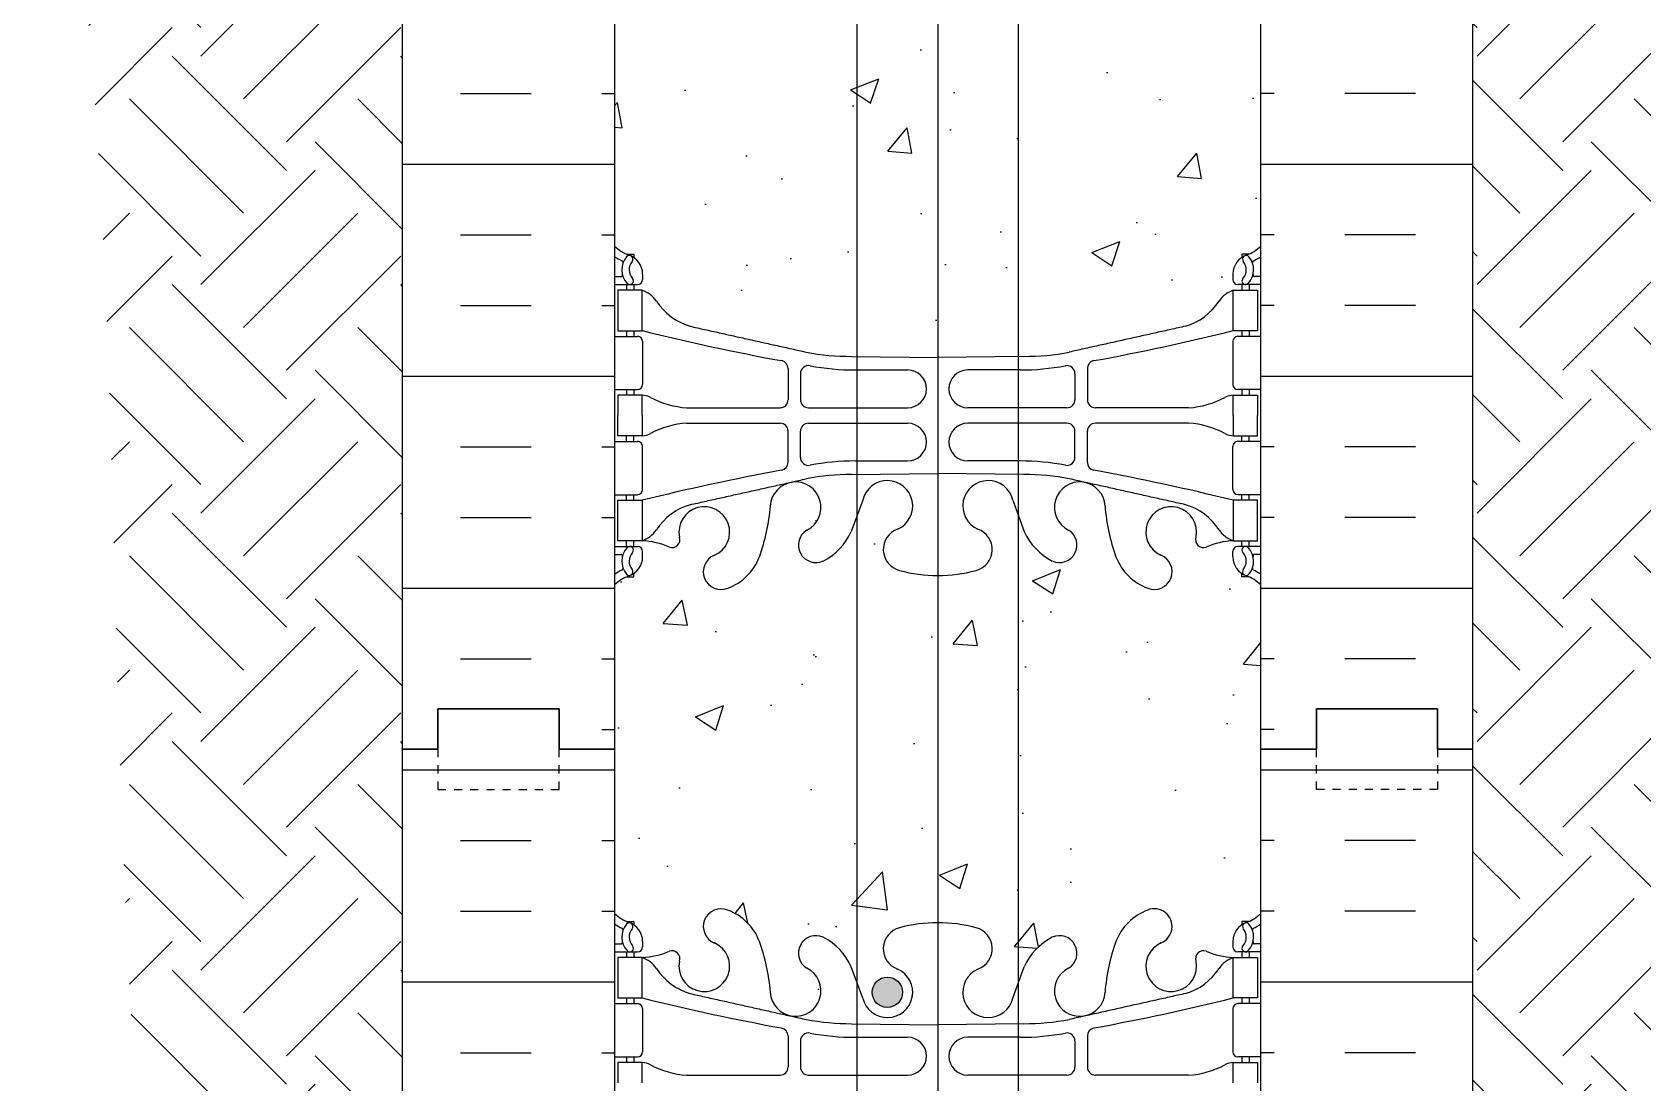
# Model space of a CAD drawing. Header units: inches. Extents: x 269.3 to 322.7, y 44.6 to 95.9.
# Drawn here: x 284.89 to 304.82, y 69.93 to 82.93 of the extents above; entities that cross this region are included whole.
import ezdxf

# ---------------------------------------------------------------- set-up
doc = ezdxf.new("R2010")
doc.units = ezdxf.units.IN
doc.header["$LTSCALE"] = 0.5
doc.header["$MEASUREMENT"] = 0
doc.linetypes.add('DASHED2', pattern=[0.375, 0.25, -0.125])
for name, color, linetype in [('HATCH', 12, 'Continuous'), ('line25', 2, 'Continuous'), ('LINE3', 3, 'Continuous'), ('LINE50', 5, 'Continuous'), ('LINE9', 9, 'Continuous'), ('TEXT', 4, 'Continuous'), ('Web_Edge', 9, 'Continuous')]:
    doc.layers.add(name, color=color, linetype=linetype)
pattern_1 = [(51, (0, 0), (3.59123, -0.251123), [0.375, -4.125]), (356, (0, 0), (-0.75929, 3.74828), [0.3, -3.3]), (101.4514, (0.2993, -0.021), (2.831944, 3.497155), [0.3187, -3.50571]), (47.1842, (-0.0175, 1), (5.349836, -0.73434), [0.5625, -6.1875]), (97.6356, (0.4284, 0.9387), (4.5876, 4.95141), [0.47805, -5.258565]), (352.1842, (-0.0175, 1), (4.58759, 4.95141), [0.45, -4.95]), (22, (0.4868, 0.7586), (3.019214, -1.9607), [0.375, -4.125]), (327, (0.487, 0.7586), (1.153113, 3.64643), [0.3, -3.3]), (72.4514, (0.7384, 0.5952), (4.17233, 1.685726), [0.3187, -3.50571]), (38.5, (0, 0), (0.031741, 1.665277), [0, -3.26, 0, -3.35, 0, -3.3125]), (8.5, (0, 0), (1.28073, 1.994714), [0, -1.91, 0, -3.185, 0, -1.2625]), (328.5, (-1.1148, -0.0195), (2.670674, -0.066175), [0, -1.25, 0, -3.9, 0, -5.175]), (318.5, (-1.6148, -0.0282), (2.906751, 0.551339), [0, -1.625, 0, -2.59, 0, -3.675])]

msp = doc.modelspace()

# ---------------------------------------------------------------- hatches: boundary and pattern name
at = {"layer": 'HATCH'}
h = msp.add_hatch(dxfattribs=at)
h.set_pattern_fill('INSUL', color=256, scale=7, style=0)
h.set_pattern_definition([(0, (-2634.0648, -322.9536), (0, 2.625), []), (0, (-2634.0648, -322.0786), (0, 2.625), [0.875, -0.875]), (0, (-2634.0648, -321.2036), (0, 2.625), [0.875, -0.875])])
h.paths.add_polyline_path([(289.472, 74.056), (289.909, 74.056), (289.909, 74.556), (291.409, 74.556), (291.409, 74.056), (292.097, 74.056), (292.097, 92.056), (291.409, 92.056), (291.409, 92.556), (289.909, 92.556), (289.909, 92.056), (289.472, 92.056)])
h = msp.add_hatch(dxfattribs=at)
h.set_pattern_fill('INSUL', color=256, scale=7, style=0)
h.set_pattern_definition([(180, (3226.2584, -322.9536), (0, 2.625), []), (180, (3226.2584, -322.0786), (0, 2.625), [0.875, -0.875]), (180, (3226.2584, -321.2036), (0, 2.625), [0.875, -0.875])])
h.paths.add_polyline_path([(302.722, 74.056), (302.284, 74.056), (302.284, 74.556), (300.784, 74.556), (300.784, 74.056), (300.097, 74.056), (300.097, 92.056), (300.784, 92.056), (300.784, 92.556), (302.284, 92.556), (302.284, 92.056), (302.722, 92.056)])
h = msp.add_hatch(dxfattribs=at)
h.set_pattern_fill('EARTH', color=256, scale=8, angle=45, style=0)
h.set_pattern_definition([(45, (-158.8588, -23.0793), (2e-16, 2.828427), [2, -2]), (45, (-159.3891, -22.549), (2e-16, 2.828427), [2, -2]), (45, (-159.9194, -22.0186), (2e-16, 2.828427), [2, -2]), (135, (-159.9194, -21.665), (-2.828427, 4e-16), [2, -2]), (135, (-159.3891, -21.1347), (-2.828427, 4e-16), [2, -2]), (135, (-158.8588, -20.6044), (-2.828427, 4e-16), [2, -2])])
edge = h.paths.add_edge_path()
edge.add_line((284.887, 87.951), (289.472, 87.951))
edge.add_line((289.472, 87.951), (289.472, 74.056))
edge.add_line((289.472, 74.056), (289.472, 56.056))
edge.add_line((289.472, 56.056), (289.909, 56.056))
edge.add_line((289.909, 56.056), (289.909, 55.556))
edge.add_line((289.909, 55.556), (287.472, 55.556))
edge.add_line((287.472, 55.556), (287.472, 45.556))
edge.add_line((287.472, 45.556), (285.972, 45.556))
edge.add_spline(control_points=[(285.972, 45.556), (287.839, 54.602), (285.566, 68.867), (285.943, 82.846), (284.887, 87.951)], knot_values=[5.103042, 5.103042, 5.103042, 5.103042, 32.127747, 47.716315, 47.716315, 47.716315, 47.716315], degree=3, periodic=0)
h = msp.add_hatch(dxfattribs=at)
h.set_pattern_fill('EARTH', color=256, scale=8, angle=45, style=0)
h.set_pattern_definition([(45, (-162.8588, -23.0793), (2e-16, 2.828427), [2, -2]), (45, (-163.3891, -22.549), (2e-16, 2.828427), [2, -2]), (45, (-163.9194, -22.0186), (2e-16, 2.828427), [2, -2]), (135, (-163.9194, -21.665), (-2.828427, 4e-16), [2, -2]), (135, (-163.3891, -21.1347), (-2.828427, 4e-16), [2, -2]), (135, (-162.8588, -20.6044), (-2.828427, 4e-16), [2, -2])])
edge = h.paths.add_edge_path()
edge.add_line((307.307, 87.951), (302.722, 87.951))
edge.add_line((302.722, 87.951), (302.722, 74.056))
edge.add_line((302.722, 74.056), (302.722, 56.056))
edge.add_line((302.722, 56.056), (302.284, 56.056))
edge.add_line((302.284, 56.056), (302.284, 55.556))
edge.add_line((302.284, 55.556), (304.722, 55.556))
edge.add_line((304.722, 55.556), (304.722, 45.556))
edge.add_line((304.722, 45.556), (306.222, 45.556))
edge.add_spline(control_points=[(306.222, 45.556), (304.355, 54.602), (306.978, 68.867), (306.251, 82.846), (307.307, 87.951)], knot_values=[5.103042, 5.103042, 5.103042, 5.103042, 32.127747, 47.716315, 47.716315, 47.716315, 47.716315], degree=3, periodic=0)
h = msp.add_hatch(dxfattribs=at)
h.set_pattern_fill('AR-CONC', color=256, scale=0.5)
h.set_pattern_definition([(50, (0, 0), (3.5863, -0.31376), [0.375, -4.125]), (355, (0, 0), (-0.693757, 3.76096), [0.3, -3.3]), (100.4514, (0.299, -0.026), (2.892544, 3.4472), [0.3187, -3.50571]), (46.1842, (0, 1), (5.336207, -0.827596), [0.5625, -6.1875]), (96.6356, (0.4447, 0.931), (4.67331, 4.87059), [0.47805, -5.25857]), (351.1842, (0, 1), (4.67331, 4.87059), [0.45, -4.95]), (21, (0.5, 0.75), (2.984535, -2.013094), [0.375, -4.125]), (326, (0.5, 0.75), (1.216577, 3.62575), [0.3, -3.3]), (71.4514, (0.7487, 0.5822), (4.20111, 1.612656), [0.3187, -3.50571]), (37.5, (0, 0), (0.0607993, 1.6644693), [0, -3.26, 0, -3.35, 0, -3.3125]), (7.5, (0, 0), (1.315348, 1.972059), [0, -1.91, 0, -3.185, 0, -1.2625]), (327.5, (-1.115, 0), (2.669112, -0.1127744), [0, -1.25, 0, -3.9, 0, -5.175]), (317.5, (-1.615, 0), (2.91593, 0.500525), [0, -1.625, 0, -2.59, 0, -3.675])])
edge = h.paths.add_edge_path()
edge.add_line((295.098, 69.194), (295.03, 69.193))
edge.add_arc((295.025, 66.21), 2.984, 89.9005, 100.7454)
edge.add_spline(control_points=[(294.469, 69.141), (293.031, 68.821)], knot_values=[0, 0, 1, 1], degree=1, periodic=0)
edge.add_arc((293.239, 68.107), 0.743, 106.1893, 145.772)
edge.add_arc((292.315, 68.718), 0.364, 289.6613, 327.9576, ccw=False)
edge.add_line((292.438, 68.375), (292.333, 68.375))
edge.add_line((292.333, 68.375), (292.333, 68.305))
edge.add_line((292.333, 68.305), (292.38, 68.305))
edge.add_arc((292.38, 68.243), 0.0625, 0, 90, ccw=False)
edge.add_line((292.443, 68.243), (292.443, 68.175))
edge.add_arc((292.193, 68.175), 0.25, 304.0558, 360, ccw=False)
edge.add_line((292.333, 67.968), (292.333, 67.926))
edge.add_line((292.333, 67.926), (292.243, 67.926))
edge.add_arc((292.443, 67.468), 0.5, 113.5782, 133.7891)
edge.add_line((292.097, 67.829), (292.097, 62.283))
edge.add_arc((292.443, 62.644), 0.5, 226.2109, 246.4218)
edge.add_line((292.243, 62.185), (292.333, 62.185))
edge.add_line((292.333, 62.185), (292.333, 62.144))
edge.add_arc((292.193, 61.936), 0.25, 0, 55.9442, ccw=False)
edge.add_line((292.443, 61.936), (292.443, 61.869))
edge.add_arc((292.38, 61.869), 0.0625, -90, 0, ccw=False)
edge.add_line((292.38, 61.806), (292.333, 61.806))
edge.add_line((292.333, 61.806), (292.333, 61.736))
edge.add_line((292.333, 61.736), (292.438, 61.736))
edge.add_arc((292.315, 61.394), 0.364, 32.0424, 70.3387, ccw=False)
edge.add_arc((293.239, 62.005), 0.743, 214.228, 253.8107)
edge.add_spline(control_points=[(293.031, 61.291), (294.469, 60.971)], knot_values=[0, 0, 1, 1], degree=1, periodic=0)
edge.add_arc((295.025, 63.902), 2.984, 259.2546, 270.0995)
edge.add_line((295.03, 60.918), (295.098, 60.917))
edge.add_line((295.098, 60.917), (295.098, 69.194))
h.paths.add_polyline_path([(296.097, 69.209), (295.098, 69.194), (295.098, 60.917), (296.097, 60.903)])
h.paths.add_polyline_path([(297.098, 69.194), (296.097, 69.209), (296.097, 60.903), (297.098, 60.917)])
edge = h.paths.add_edge_path()
edge.add_arc((299.751, 67.468), 0.5, 46.2109, 66.4218)
edge.add_line((299.951, 67.926), (299.861, 67.926))
edge.add_line((299.861, 67.926), (299.861, 67.968))
edge.add_arc((300.001, 68.175), 0.25, 180, 235.9442, ccw=False)
edge.add_line((299.751, 68.175), (299.751, 68.243))
edge.add_arc((299.813, 68.243), 0.0625, 90, 180, ccw=False)
edge.add_line((299.813, 68.305), (299.861, 68.305))
edge.add_line((299.861, 68.305), (299.861, 68.375))
edge.add_line((299.861, 68.375), (299.756, 68.375))
edge.add_arc((299.878, 68.718), 0.364, 212.0424, 250.3387, ccw=False)
edge.add_arc((298.955, 68.107), 0.743, 34.228, 73.8107)
edge.add_spline(control_points=[(299.162, 68.821), (297.725, 69.141)], knot_values=[0, 0, 1, 1], degree=1, periodic=0)
edge.add_arc((297.169, 66.21), 2.984, 79.2546, 90.0995)
edge.add_line((297.163, 69.193), (297.098, 69.194))
edge.add_line((297.098, 69.194), (297.098, 60.917))
edge.add_line((297.098, 60.917), (297.163, 60.918))
edge.add_arc((297.169, 63.902), 2.984, 269.9005, 280.7454)
edge.add_spline(control_points=[(297.725, 60.971), (299.162, 61.291)], knot_values=[0, 0, 1, 1], degree=1, periodic=0)
edge.add_arc((298.955, 62.005), 0.743, 286.1893, 325.772)
edge.add_arc((299.878, 61.394), 0.364, 109.6613, 147.9576, ccw=False)
edge.add_line((299.756, 61.736), (299.861, 61.736))
edge.add_line((299.861, 61.736), (299.861, 61.806))
edge.add_line((299.861, 61.806), (299.813, 61.806))
edge.add_arc((299.813, 61.869), 0.0625, 180, 270, ccw=False)
edge.add_line((299.751, 61.869), (299.751, 61.936))
edge.add_arc((300.001, 61.936), 0.25, 124.0558, 180, ccw=False)
edge.add_line((299.861, 62.144), (299.861, 62.185))
edge.add_line((299.861, 62.185), (299.951, 62.185))
edge.add_arc((299.751, 62.644), 0.5, 293.5782, 313.7891)
edge.add_line((300.097, 62.283), (300.097, 67.829))
edge = h.paths.add_edge_path()
edge.add_line((295.098, 87.194), (295.03, 87.193))
edge.add_arc((295.025, 84.21), 2.984, 89.9005, 100.7454)
edge.add_spline(control_points=[(294.469, 87.141), (293.031, 86.821)], knot_values=[0, 0, 1, 1], degree=1, periodic=0)
edge.add_arc((293.239, 86.107), 0.743, 106.1893, 145.772)
edge.add_arc((292.315, 86.718), 0.364, 289.6613, 327.9576, ccw=False)
edge.add_line((292.438, 86.375), (292.333, 86.375))
edge.add_line((292.333, 86.375), (292.333, 86.305))
edge.add_line((292.333, 86.305), (292.38, 86.305))
edge.add_arc((292.38, 86.243), 0.0625, 0, 90, ccw=False)
edge.add_line((292.443, 86.243), (292.443, 86.175))
edge.add_arc((292.193, 86.175), 0.25, 304.0558, 360, ccw=False)
edge.add_line((292.333, 85.968), (292.333, 85.926))
edge.add_line((292.333, 85.926), (292.243, 85.926))
edge.add_arc((292.443, 85.468), 0.5, 113.5782, 133.7891)
edge.add_line((292.097, 85.829), (292.097, 80.283))
edge.add_arc((292.443, 80.644), 0.5, 226.2109, 246.4218)
edge.add_line((292.243, 80.185), (292.333, 80.185))
edge.add_line((292.333, 80.185), (292.333, 80.144))
edge.add_arc((292.193, 79.936), 0.25, 0, 55.9442, ccw=False)
edge.add_line((292.443, 79.936), (292.443, 79.869))
edge.add_arc((292.38, 79.869), 0.0625, -90, 0, ccw=False)
edge.add_line((292.38, 79.806), (292.333, 79.806))
edge.add_line((292.333, 79.806), (292.333, 79.736))
edge.add_line((292.333, 79.736), (292.438, 79.736))
edge.add_arc((292.315, 79.394), 0.364, 32.0424, 70.3387, ccw=False)
edge.add_arc((293.239, 80.005), 0.743, 214.228, 253.8107)
edge.add_spline(control_points=[(293.031, 79.291), (294.469, 78.971)], knot_values=[0, 0, 1, 1], degree=1, periodic=0)
edge.add_arc((295.025, 81.902), 2.984, 259.2546, 270.0995)
edge.add_line((295.03, 78.918), (295.098, 78.917))
edge.add_line((295.098, 78.917), (295.098, 87.194))
h.paths.add_polyline_path([(296.097, 87.209), (295.098, 87.194), (295.098, 78.917), (296.097, 78.903)])
h.paths.add_polyline_path([(297.098, 87.194), (296.097, 87.209), (296.097, 78.903), (297.098, 78.917)])
edge = h.paths.add_edge_path()
edge.add_arc((299.751, 85.468), 0.5, 46.2109, 66.4218)
edge.add_line((299.951, 85.926), (299.861, 85.926))
edge.add_line((299.861, 85.926), (299.861, 85.968))
edge.add_arc((300.001, 86.175), 0.25, 180, 235.9442, ccw=False)
edge.add_line((299.751, 86.175), (299.751, 86.243))
edge.add_arc((299.813, 86.243), 0.0625, 90, 180, ccw=False)
edge.add_line((299.813, 86.305), (299.861, 86.305))
edge.add_line((299.861, 86.305), (299.861, 86.375))
edge.add_line((299.861, 86.375), (299.756, 86.375))
edge.add_arc((299.878, 86.718), 0.364, 212.0424, 250.3387, ccw=False)
edge.add_arc((298.955, 86.107), 0.743, 34.228, 73.8107)
edge.add_spline(control_points=[(299.162, 86.821), (297.725, 87.141)], knot_values=[0, 0, 1, 1], degree=1, periodic=0)
edge.add_arc((297.169, 84.21), 2.984, 79.2546, 90.0995)
edge.add_line((297.163, 87.193), (297.098, 87.194))
edge.add_line((297.098, 87.194), (297.098, 78.917))
edge.add_line((297.098, 78.917), (297.163, 78.918))
edge.add_arc((297.169, 81.902), 2.984, 269.9005, 280.7454)
edge.add_spline(control_points=[(297.725, 78.971), (299.162, 79.291)], knot_values=[0, 0, 1, 1], degree=1, periodic=0)
edge.add_arc((298.955, 80.005), 0.743, 286.1893, 325.772)
edge.add_arc((299.878, 79.394), 0.364, 109.6613, 147.9576, ccw=False)
edge.add_line((299.756, 79.736), (299.861, 79.736))
edge.add_line((299.861, 79.736), (299.861, 79.806))
edge.add_line((299.861, 79.806), (299.813, 79.806))
edge.add_arc((299.813, 79.869), 0.0625, 180, 270, ccw=False)
edge.add_line((299.751, 79.869), (299.751, 79.936))
edge.add_arc((300.001, 79.936), 0.25, 124.0558, 180, ccw=False)
edge.add_line((299.861, 80.144), (299.861, 80.185))
edge.add_line((299.861, 80.185), (299.951, 80.185))
edge.add_arc((299.751, 80.644), 0.5, 293.5782, 313.7891)
edge.add_line((300.097, 80.283), (300.097, 85.829))
h = msp.add_hatch(dxfattribs=at)
h.set_pattern_fill('AR-CONC', color=256, scale=0.5, angle=1, style=0)
h.set_pattern_definition(pattern_1)
h.paths.add_polyline_path([(295.098, 76.949), (295.025, 76.752, -0.173075), (294.679, 76.385, -0.940793), (294.476, 76.768, 1.753171), (294.025, 77.065, -0.068226), (293.889, 76.437, -0.21345), (293.497, 76.048, -1), (293.334, 76.456, 2.087231), (292.9, 76.681, -0.669601), (292.767, 76.561, 0.085348), (292.438, 76.636), (292.333, 76.636), (292.333, 76.566), (292.38, 76.566, -0.414214), (292.443, 76.504), (292.443, 76.436, -0.249069), (292.333, 76.229), (292.333, 76.188), (292.243, 76.188, 0.088416), (292.097, 76.09), (292.097, 74.056), (292.097, 72.021, 0.088416), (292.243, 71.924), (292.333, 71.924), (292.333, 71.882, -0.249069), (292.443, 71.675), (292.443, 71.608, -0.414214), (292.38, 71.545), (292.333, 71.545), (292.333, 71.475), (292.438, 71.475, 0.085348), (292.767, 71.551, -0.669601), (292.9, 71.431, 2.087231), (293.334, 71.655, -1), (293.497, 72.064, -0.21345), (293.889, 71.675, -0.068226), (294.025, 71.047, 1.753171), (294.476, 71.343, -0.940793), (294.679, 71.727, -0.173075), (295.025, 71.36), (295.098, 71.163)])
h = msp.add_hatch(dxfattribs=at)
h.set_pattern_fill('AR-CONC', color=256, scale=0.5, angle=1, style=0)
h.set_pattern_definition(pattern_1)
h.paths.add_polyline_path([(296.244, 76.211, -0.020939), (296.097, 76.206, -0.068475), (295.623, 76.268, -0.734872), (295.6, 76.779, 1.612474), (295.168, 77.139), (295.098, 76.949), (295.098, 71.163), (295.168, 70.973, 1.612474), (295.6, 71.333, -0.734872), (295.623, 71.844, -0.068475), (296.097, 71.906, -0.020939), (296.244, 71.901)])
h = msp.add_hatch(dxfattribs=at)
h.set_pattern_fill('AR-CONC', color=256, scale=0.5, angle=1, style=0)
h.set_pattern_definition(pattern_1)
h.paths.add_polyline_path([(297.098, 76.942), (297.026, 77.139, 1.612474), (296.594, 76.779, -0.734872), (296.571, 76.268, -0.047469), (296.244, 76.211), (296.244, 71.901, -0.047469), (296.571, 71.844, -0.734872), (296.594, 71.333, 1.612474), (297.026, 70.973), (297.098, 71.17)])
h = msp.add_hatch(dxfattribs=at)
h.set_pattern_fill('AR-CONC', color=256, scale=0.5, angle=1, style=0)
h.set_pattern_definition(pattern_1)
h.paths.add_polyline_path([(300.097, 76.09, 0.088416), (299.951, 76.188), (299.861, 76.188), (299.861, 76.229, -0.249069), (299.751, 76.436), (299.751, 76.504, -0.414214), (299.813, 76.566), (299.861, 76.566), (299.861, 76.636), (299.756, 76.636, 0.087457), (299.419, 76.558, -0.638777), (299.294, 76.681, 2.087231), (298.86, 76.456, -1), (298.697, 76.048, -0.21345), (298.304, 76.437, -0.068226), (298.169, 77.065, 1.753171), (297.718, 76.768, -0.940793), (297.514, 76.385, -0.173075), (297.168, 76.752), (297.098, 76.942), (297.098, 71.17), (297.168, 71.36, -0.173075), (297.514, 71.727, -0.940793), (297.718, 71.343, 1.753171), (298.169, 71.047, -0.068226), (298.304, 71.675, -0.21345), (298.697, 72.064, -1), (298.86, 71.655, 2.087231), (299.294, 71.431, -0.638777), (299.419, 71.554, 0.087457), (299.756, 71.475), (299.861, 71.475), (299.861, 71.545), (299.813, 71.545, -0.414214), (299.751, 71.608), (299.751, 71.675, -0.249069), (299.861, 71.882), (299.861, 71.924), (299.951, 71.924, 0.088416), (300.097, 72.021), (300.097, 74.056)])
h = msp.add_hatch(dxfattribs=at)
h.set_pattern_fill('INSUL', color=256, scale=7, style=0)
h.set_pattern_definition([(0, (-2634.0648, -340.9536), (0, 2.625), []), (0, (-2634.0648, -340.0786), (0, 2.625), [0.875, -0.875]), (0, (-2634.0648, -339.2036), (0, 2.625), [0.875, -0.875])])
h.paths.add_polyline_path([(289.472, 56.056), (289.909, 56.056), (289.909, 56.556), (291.409, 56.556), (291.409, 56.056), (292.097, 56.056), (292.097, 74.056), (291.409, 74.056), (291.409, 74.556), (289.909, 74.556), (289.909, 74.056), (289.472, 74.056)])
h = msp.add_hatch(dxfattribs=at)
h.set_pattern_fill('INSUL', color=256, scale=7, style=0)
h.set_pattern_definition([(180, (3226.2584, -340.9536), (0, 2.625), []), (180, (3226.2584, -340.0786), (0, 2.625), [0.875, -0.875]), (180, (3226.2584, -339.2036), (0, 2.625), [0.875, -0.875])])
h.paths.add_polyline_path([(302.722, 56.056), (302.284, 56.056), (302.284, 56.556), (300.784, 56.556), (300.784, 56.056), (300.097, 56.056), (300.097, 74.056), (300.784, 74.056), (300.784, 74.556), (302.284, 74.556), (302.284, 74.056), (302.722, 74.056)])
at = {"layer": 'LINE3'}
msp.add_hatch(color=256, dxfattribs=at).paths.add_polyline_path([(295.285, 71.046, 1), (295.66, 71.046, 1)])

# ---------------------------------------------------------------- linework, layer by layer
at = {"layer": 'line25'}
for p, q in [((292.097, 92.056), (292.097, 74.056)), ((300.097, 74.056), (300.097, 92.056)), ((292.097, 74.056), (292.097, 56.056)), ((300.097, 56.056), (300.097, 74.056))]:
    msp.add_line(p, q, dxfattribs=at)
at = {"layer": 'LINE3'}
for p, q in [((296.097, 94.219), (296.097, 46.556)), ((295.098, 57.554), (295.098, 89.046)), ((297.098, 57.554), (297.098, 89.046))]:
    msp.add_line(p, q, dxfattribs=at)
msp.add_circle((295.473, 71.046), 0.188, dxfattribs=at)
at = {"layer": 'LINE50'}
for p, q in [((289.472, 74.056), (289.472, 92.056)), ((302.722, 74.056), (302.722, 92.056)), ((289.472, 56.056), (289.472, 74.056)), ((302.722, 56.056), (302.722, 74.056))]:
    msp.add_line(p, q, dxfattribs=at)
for points in [[(292.097, 74.056), (291.409, 74.056), (291.409, 74.556), (289.909, 74.556), (289.909, 74.056), (289.472, 74.056)], [(289.472, 74.056), (289.909, 74.056), (289.909, 74.556), (291.409, 74.556), (291.409, 74.056), (292.097, 74.056)], [(300.097, 74.056), (300.784, 74.056), (300.784, 74.556), (302.284, 74.556), (302.284, 74.056), (302.722, 74.056)], [(302.722, 74.056), (302.284, 74.056), (302.284, 74.556), (300.784, 74.556), (300.784, 74.056), (300.097, 74.056)]]:
    msp.add_lwpolyline(points, dxfattribs=at)
at = {"layer": 'LINE9', "linetype": 'DASHED2', "ltscale": 0.15}
for points in [[(289.909, 74.056), (289.909, 74.056), (289.909, 73.556), (291.409, 73.556), (291.409, 74.056), (291.409, 74.056)], [(289.909, 74.056), (289.909, 74.056), (289.909, 73.556), (291.409, 73.556), (291.409, 74.056), (291.409, 74.056)], [(302.284, 74.056), (302.284, 74.056), (302.284, 73.556), (300.784, 73.556), (300.784, 74.056), (300.784, 74.056)], [(302.284, 74.056), (302.284, 74.056), (302.284, 73.556), (300.784, 73.556), (300.784, 74.056), (300.784, 74.056)]]:
    msp.add_lwpolyline(points, dxfattribs=at)
at = {"layer": 'TEXT'}
msp.add_lwpolyline([(297.073, 74.352, 0, 0.36, 0), (298.153, 74.352, 0, 0, 0), (309.622, 74.352, 0, 0, 0)], format="xyseb", dxfattribs=at)
at = {"layer": 'Web_Edge'}
for p, q in [((292.243, 80.185), (292.333, 80.185)), ((292.333, 80.185), (292.333, 80.144)), ((299.951, 80.185), (299.861, 80.185)), ((299.861, 80.185), (299.861, 80.144)), ((292.097, 79.906), (292.175, 79.906)), ((292.097, 79.806), (292.38, 79.806)), ((292.243, 79.806), (292.243, 79.736)), ((292.333, 79.806), (292.333, 79.736)), ((292.443, 79.936), (292.443, 79.869)), ((299.751, 79.936), (299.751, 79.869)), ((300.097, 79.806), (299.813, 79.806)), ((299.861, 79.806), (299.861, 79.736)), ((299.951, 79.806), (299.951, 79.736)), ((300.097, 79.906), (300.019, 79.906)), ((292.097, 79.166), (292.38, 79.166)), ((292.243, 79.236), (292.243, 79.166)), ((292.333, 79.236), (292.333, 79.166)), ((300.097, 79.166), (299.813, 79.166)), ((299.861, 79.236), (299.861, 79.166)), ((299.951, 79.236), (299.951, 79.166)), ((292.443, 79.104), (292.443, 78.569)), ((299.751, 79.104), (299.751, 78.569)), ((294.245, 78.767), (294.245, 78.382)), ((295.03, 78.918), (296.097, 78.903)), ((297.163, 78.918), (296.097, 78.903)), ((297.949, 78.767), (297.949, 78.382)), ((294.397, 78.704), (294.397, 78.382)), ((295.078, 78.75), (295.724, 78.75)), ((297.116, 78.75), (296.469, 78.75)), ((297.796, 78.704), (297.796, 78.382)), ((292.097, 78.506), (292.38, 78.506)), ((292.243, 78.506), (292.243, 78.436)), ((292.333, 78.506), (292.333, 78.436)), ((300.097, 78.506), (299.813, 78.506)), ((299.861, 78.506), (299.861, 78.436)), ((299.951, 78.506), (299.951, 78.436)), ((292.991, 78.281), (294.145, 78.282)), ((294.497, 78.282), (295.724, 78.282)), ((297.696, 78.282), (296.469, 78.282)), ((299.203, 78.281), (298.049, 78.282)), ((292.991, 78.092), (294.145, 78.091)), ((294.245, 77.606), (294.245, 77.991)), ((294.397, 77.668), (294.397, 77.991)), ((294.497, 78.091), (295.724, 78.091)), ((297.696, 78.091), (296.469, 78.091)), ((297.796, 77.668), (297.796, 77.991)), ((297.949, 77.606), (297.949, 77.991)), ((299.203, 78.092), (298.049, 78.091)), ((292.097, 77.866), (292.38, 77.866)), ((292.243, 77.866), (292.243, 77.936)), ((292.333, 77.866), (292.333, 77.936)), ((292.443, 77.269), (292.443, 77.804)), ((299.751, 77.269), (299.751, 77.804)), ((300.097, 77.866), (299.813, 77.866)), ((299.861, 77.866), (299.861, 77.936)), ((299.951, 77.866), (299.951, 77.936)), ((295.078, 77.623), (295.724, 77.623)), ((297.116, 77.623), (296.469, 77.623)), ((295.03, 77.455), (296.097, 77.47)), ((297.163, 77.455), (296.097, 77.47)), ((292.097, 77.206), (292.38, 77.206)), ((292.243, 77.136), (292.243, 77.206)), ((292.333, 77.136), (292.333, 77.206)), ((300.097, 77.206), (299.813, 77.206)), ((299.861, 77.136), (299.861, 77.206)), ((299.951, 77.136), (299.951, 77.206)), ((295.168, 77.139), (295.025, 76.752)), ((297.026, 77.139), (297.168, 76.752)), ((292.097, 76.566), (292.38, 76.566)), ((292.243, 76.566), (292.243, 76.636)), ((292.333, 76.566), (292.333, 76.636)), ((300.097, 76.566), (299.813, 76.566)), ((299.861, 76.566), (299.861, 76.636)), ((299.951, 76.566), (299.951, 76.636)), ((292.097, 76.466), (292.175, 76.466)), ((292.443, 76.436), (292.443, 76.504)), ((299.751, 76.436), (299.751, 76.504)), ((300.097, 76.466), (300.019, 76.466)), ((292.243, 76.188), (292.333, 76.188)), ((292.333, 76.188), (292.333, 76.229)), ((299.861, 76.188), (299.861, 76.229)), ((299.951, 76.188), (299.861, 76.188)), ((292.243, 71.924), (292.333, 71.924)), ((292.333, 71.924), (292.333, 71.882)), ((299.951, 71.924), (299.861, 71.924)), ((299.861, 71.924), (299.861, 71.882)), ((292.097, 71.645), (292.175, 71.645)), ((292.443, 71.675), (292.443, 71.608)), ((299.751, 71.675), (299.751, 71.608)), ((300.097, 71.645), (300.019, 71.645)), ((292.097, 71.545), (292.38, 71.545)), ((292.243, 71.545), (292.243, 71.475)), ((292.333, 71.545), (292.333, 71.475)), ((300.097, 71.545), (299.813, 71.545)), ((299.861, 71.545), (299.861, 71.475)), ((299.951, 71.545), (299.951, 71.475)), ((295.168, 70.973), (295.025, 71.36)), ((297.026, 70.973), (297.168, 71.36)), ((292.097, 70.905), (292.38, 70.905)), ((292.243, 70.975), (292.243, 70.905)), ((292.333, 70.975), (292.333, 70.905)), ((292.443, 70.843), (292.443, 70.308)), ((299.751, 70.843), (299.751, 70.308)), ((300.097, 70.905), (299.813, 70.905)), ((299.861, 70.975), (299.861, 70.905)), ((299.951, 70.975), (299.951, 70.905)), ((295.03, 70.657), (296.097, 70.641)), ((297.163, 70.657), (296.097, 70.641)), ((294.245, 70.505), (294.245, 70.121)), ((294.397, 70.443), (294.397, 70.121)), ((295.078, 70.489), (295.724, 70.489)), ((297.116, 70.489), (296.469, 70.489)), ((297.796, 70.443), (297.796, 70.121)), ((297.949, 70.505), (297.949, 70.121)), ((292.097, 70.245), (292.38, 70.245)), ((292.243, 70.245), (292.243, 70.175)), ((292.333, 70.245), (292.333, 70.175)), ((300.097, 70.245), (299.813, 70.245)), ((299.861, 70.245), (299.861, 70.175)), ((299.951, 70.245), (299.951, 70.175)), ((292.991, 70.02), (294.145, 70.021)), ((294.497, 70.021), (295.724, 70.021)), ((297.696, 70.021), (296.469, 70.021)), ((299.203, 70.02), (298.049, 70.021))]:
    msp.add_line(p, q, dxfattribs=at)
for points in [[(292.138, 79.236), (292.438, 79.236), (292.438, 79.736), (292.138, 79.736)], [(300.056, 79.236), (299.756, 79.236), (299.756, 79.736), (300.056, 79.736)], [(292.138, 77.136), (292.438, 77.136), (292.438, 76.636), (292.138, 76.636)], [(300.056, 77.136), (299.756, 77.136), (299.756, 76.636), (300.056, 76.636)], [(292.138, 70.975), (292.438, 70.975), (292.438, 71.475), (292.138, 71.475)], [(300.056, 70.975), (299.756, 70.975), (299.756, 71.475), (300.056, 71.475)]]:
    msp.add_lwpolyline(points, close=True, dxfattribs=at)
for points in [[(292.438, 78.186), (292.438, 78.436), (292.138, 78.436), (292.138, 78.186)], [(299.756, 78.186), (299.756, 78.436), (300.056, 78.436), (300.056, 78.186)], [(292.438, 78.186), (292.438, 77.936), (292.138, 77.936), (292.138, 78.186)], [(299.756, 78.186), (299.756, 77.936), (300.056, 77.936), (300.056, 78.186)], [(292.438, 69.925), (292.438, 70.175), (292.138, 70.175), (292.138, 69.925)], [(299.756, 69.925), (299.756, 70.175), (300.056, 70.175), (300.056, 69.925)]]:
    msp.add_lwpolyline(points, dxfattribs=at)
for centre, radius, start, end in [((292.443, 80.644), 0.5, 226.2109, 250.5288), ((292.443, 80.644), 0.6, 234.7832, 245.0748), ((292.437, 79.991), 0.25, 140.1145, 222.4609), ((292.279, 80.122), 0.045, 321.448, 139.1879), ((292.193, 79.936), 0.25, 0, 70.5288), ((300.001, 79.936), 0.25, 109.4712, 180), ((299.915, 80.122), 0.045, 40.8121, 218.552), ((299.751, 80.644), 0.5, 289.4712, 313.7891), ((299.757, 79.991), 0.25, 317.5391, 39.8855), ((299.751, 80.644), 0.6, 294.9252, 305.2168), ((292.181, 80.081), 0.021, 343.464, 63.9957), ((292.437, 79.991), 0.16, 140.0001, 222.4609), ((299.757, 79.991), 0.16, 317.5391, 39.9999), ((300.013, 80.081), 0.021, 116.0043, 196.536), ((292.175, 79.926), 0.0196, 269.4032, 15.4901), ((292.285, 79.853), 0.045, 222.4609, 42.4609), ((292.38, 79.869), 0.0625, 270, 0), ((299.813, 79.869), 0.0625, 180, 270), ((299.908, 79.853), 0.045, 137.5391, 317.5391), ((300.019, 79.926), 0.0196, 164.5099, 270.5968), ((292.315, 79.394), 0.364, 34.9775, 70.3387), ((293.239, 80.005), 0.743, 212.7919, 253.8107), ((298.955, 80.005), 0.743, 286.1893, 327.2081), ((299.878, 79.394), 0.364, 109.6613, 145.0225), ((292.38, 79.104), 0.0625, 0, 90), ((299.246, 106.657), 28.253, 256.0552, 259.6343), ((292.947, 106.657), 28.253, 280.3657, 283.9448), ((299.813, 79.104), 0.0625, 90, 180), ((295.025, 81.902), 2.984, 259.2546, 270.0995), ((297.169, 81.902), 2.984, 269.9005, 280.7454), ((294.145, 78.767), 0.1, 360, 79.6343), ((294.497, 78.704), 0.1, 79.2546, 180), ((295.072, 81.734), 2.984, 259.2546, 270.0995), ((297.121, 81.734), 2.984, 269.9005, 280.7454), ((297.696, 78.704), 0.1, 0, 100.7454), ((298.049, 78.767), 0.1, 100.3657, 180), ((292.38, 78.569), 0.0625, 270, 0), ((295.724, 78.516), 0.234, 270, 90), ((296.469, 78.516), 0.234, 90, 270), ((299.813, 78.569), 0.0625, 180, 270), ((292.434, 78.218), 0.219, 60.4937, 88.92), ((293.075, 79.438), 1.16, 242.5844, 265.8032), ((294.145, 78.382), 0.1, 270.0388, 360), ((294.497, 78.382), 0.1, 180, 270), ((297.696, 78.382), 0.1, 270, 0), ((298.049, 78.382), 0.1, 180, 269.9612), ((299.118, 79.438), 1.16, 274.1968, 297.4156), ((299.76, 78.218), 0.219, 91.08, 119.5063), ((292.434, 78.155), 0.219, 271.08, 299.5063), ((293.075, 76.935), 1.16, 94.1968, 117.4156), ((294.145, 77.991), 0.1, 0, 89.9612), ((294.497, 77.991), 0.1, 90, 180), ((295.724, 77.857), 0.234, 270, 90), ((296.469, 77.857), 0.234, 90, 270), ((297.696, 77.991), 0.1, 0, 90), ((298.049, 77.991), 0.1, 90.0388, 180), ((299.118, 76.935), 1.16, 62.5844, 85.8032), ((299.76, 78.155), 0.219, 240.4937, 268.92), ((292.38, 77.804), 0.0625, 0, 90), ((299.813, 77.804), 0.0625, 90, 180), ((294.145, 77.606), 0.1, 280.3657, 0), ((294.497, 77.668), 0.1, 180, 280.7454), ((295.072, 74.639), 2.984, 89.9005, 100.7454), ((297.121, 74.639), 2.984, 79.2546, 90.0995), ((297.696, 77.668), 0.1, 259.2546, 0), ((298.049, 77.606), 0.1, 180, 259.6343), ((299.246, 49.716), 28.253, 100.3657, 103.9448), ((294.338, 77.05), 0.314, 296.0652, 177.2643), ((295.025, 74.471), 2.984, 89.9005, 100.7454), ((295.473, 77.066), 0.314, 293.8084, 166.5854), ((296.721, 77.066), 0.314, 13.4146, 246.1916), ((297.169, 74.471), 2.984, 79.2546, 90.0995), ((297.855, 77.05), 0.314, 2.7357, 243.9348), ((292.947, 49.716), 28.253, 76.0552, 79.6343), ((292.38, 77.269), 0.0625, 270, 0), ((299.813, 77.269), 0.0625, 180, 270), ((293.239, 76.368), 0.743, 106.1893, 147.2081), ((293.207, 76.743), 0.314, 293.8084, 191.4114), ((291.667, 77.246), 2.365, 339.9985, 355.6105), ((300.526, 77.246), 2.365, 184.3895, 200.0015), ((298.987, 76.743), 0.314, 348.5886, 246.1916), ((298.955, 76.368), 0.743, 32.7919, 73.8107), ((292.315, 76.979), 0.364, 289.6613, 325.0225), ((294.589, 76.583), 0.217, 121.463, 294.4736), ((295.691, 76.527), 0.268, 109.9662, 255.2108), ((296.503, 76.527), 0.268, 284.7892, 70.0338), ((297.604, 76.583), 0.217, 245.5264, 58.537), ((299.878, 76.979), 0.364, 214.9775, 250.3387), ((292.285, 76.52), 0.045, 317.5391, 137.5391), ((292.38, 76.504), 0.0625, 360, 90), ((292.383, 75.641), 0.997, 66.8533, 86.8462), ((292.809, 76.648), 0.0968, 249.5669, 19.8449), ((294.339, 77.053), 0.75, 297.0295, 336.3062), ((297.855, 77.053), 0.75, 203.6938, 242.9705), ((299.385, 76.648), 0.0968, 160.1551, 290.4331), ((299.811, 75.641), 0.997, 93.1538, 113.1467), ((299.813, 76.504), 0.0625, 90, 180), ((299.908, 76.52), 0.045, 42.4609, 222.4609), ((292.175, 76.447), 0.0196, 344.5099, 90.5968), ((292.437, 76.382), 0.25, 137.5391, 219.8855), ((292.193, 76.436), 0.25, 289.4712, 360), ((292.437, 76.382), 0.16, 137.5391, 219.9999), ((293.415, 76.252), 0.22, 111.8037, 291.8037), ((293.258, 76.681), 0.677, 290.6803, 338.8761), ((298.935, 76.681), 0.677, 201.1239, 249.3197), ((298.778, 76.252), 0.22, 248.1963, 68.1963), ((300.001, 76.436), 0.25, 180, 250.5288), ((299.757, 76.382), 0.16, 320.0001, 42.4609), ((299.757, 76.382), 0.25, 320.1145, 42.4609), ((300.019, 76.447), 0.0196, 89.4032, 195.4901), ((292.443, 75.729), 0.6, 114.9252, 125.2168), ((292.443, 75.729), 0.5, 109.4712, 133.7891), ((292.181, 76.292), 0.021, 296.0043, 16.536), ((292.279, 76.251), 0.045, 220.8121, 38.552), ((296.085, 77.96), 1.754, 254.7082, 270.3771), ((296.108, 77.96), 1.754, 269.6229, 285.2918), ((299.915, 76.251), 0.045, 141.448, 319.1879), ((299.751, 75.729), 0.5, 46.2109, 70.5288), ((300.013, 76.292), 0.021, 163.464, 243.9957), ((299.751, 75.729), 0.6, 54.7832, 65.0748), ((292.443, 72.382), 0.5, 226.2109, 250.5288), ((293.415, 71.86), 0.22, 68.1963, 248.1963), ((293.258, 71.431), 0.677, 21.1239, 69.3197), ((298.935, 71.431), 0.677, 110.6803, 158.8761), ((298.778, 71.86), 0.22, 291.8037, 111.8037), ((299.751, 72.382), 0.5, 289.4712, 313.7891), ((292.443, 72.382), 0.6, 234.7832, 245.0748), ((292.437, 71.73), 0.25, 140.1145, 222.4609), ((292.181, 71.819), 0.021, 343.464, 63.9957), ((292.279, 71.861), 0.045, 321.448, 139.1879), ((292.193, 71.675), 0.25, 0, 70.5288), ((292.437, 71.73), 0.16, 140.0001, 222.4609), ((295.691, 71.585), 0.268, 104.7892, 250.0338), ((296.085, 70.152), 1.754, 89.6229, 105.2918), ((296.108, 70.152), 1.754, 74.7082, 90.3771), ((296.503, 71.585), 0.268, 289.9662, 75.2108), ((300.001, 71.675), 0.25, 109.4712, 180), ((299.915, 71.861), 0.045, 40.8121, 218.552), ((299.757, 71.73), 0.16, 317.5391, 39.9999), ((299.757, 71.73), 0.25, 317.5391, 39.8855), ((300.013, 71.819), 0.021, 116.0043, 196.536), ((299.751, 72.382), 0.6, 294.9252, 305.2168), ((292.175, 71.665), 0.0196, 269.4032, 15.4901), ((292.285, 71.591), 0.045, 222.4609, 42.4609), ((292.38, 71.608), 0.0625, 270, 0), ((293.207, 71.369), 0.314, 168.5886, 66.1916), ((291.667, 70.866), 2.365, 4.3895, 20.0015), ((294.589, 71.529), 0.217, 65.5264, 238.537), ((294.339, 71.059), 0.75, 23.6938, 62.9705), ((297.855, 71.059), 0.75, 117.0295, 156.3062), ((297.604, 71.529), 0.217, 301.463, 114.4736), ((300.526, 70.866), 2.365, 159.9985, 175.6105), ((298.987, 71.369), 0.314, 113.8084, 11.4114), ((299.813, 71.608), 0.0625, 180, 270), ((299.908, 71.591), 0.045, 137.5391, 317.5391), ((300.019, 71.665), 0.0196, 164.5099, 270.5968), ((292.383, 72.471), 0.997, 273.1538, 293.1467), ((292.315, 71.133), 0.364, 34.9775, 70.3387), ((292.809, 71.463), 0.0968, 340.1551, 110.4331), ((299.385, 71.463), 0.0968, 69.5669, 199.8449), ((299.811, 72.471), 0.997, 246.8533, 266.8462), ((299.878, 71.133), 0.364, 109.6613, 145.0225), ((293.239, 71.744), 0.743, 212.7919, 253.8107), ((294.338, 71.062), 0.314, 182.7357, 63.9348), ((295.473, 71.046), 0.314, 193.4146, 66.1916), ((296.721, 71.046), 0.314, 113.8084, 346.5854), ((297.855, 71.062), 0.314, 116.0652, 357.2643), ((298.955, 71.744), 0.743, 286.1893, 327.2081), ((292.38, 70.843), 0.0625, 0, 90), ((299.246, 98.396), 28.253, 256.0552, 259.6343), ((292.947, 98.396), 28.253, 280.3657, 283.9448), ((299.813, 70.843), 0.0625, 90, 180), ((294.145, 70.505), 0.1, 360, 79.6343), ((295.025, 73.641), 2.984, 259.2546, 270.0995), ((297.169, 73.641), 2.984, 269.9005, 280.7454), ((298.049, 70.505), 0.1, 100.3657, 180), ((294.497, 70.443), 0.1, 79.2546, 180), ((295.072, 73.473), 2.984, 259.2546, 270.0995), ((295.724, 70.255), 0.234, 270, 90), ((296.469, 70.255), 0.234, 90, 270), ((297.121, 73.473), 2.984, 269.9005, 280.7454), ((297.696, 70.443), 0.1, 0, 100.7454), ((292.38, 70.308), 0.0625, 270, 0), ((299.813, 70.308), 0.0625, 180, 270), ((292.434, 69.957), 0.219, 60.4937, 88.92), ((293.075, 71.176), 1.16, 242.5844, 265.8032), ((294.145, 70.121), 0.1, 270.0388, 360), ((294.497, 70.121), 0.1, 180, 270), ((297.696, 70.121), 0.1, 270, 0), ((298.049, 70.121), 0.1, 180, 269.9612), ((299.118, 71.176), 1.16, 274.1968, 297.4156), ((299.76, 69.957), 0.219, 91.08, 119.5063)]:
    msp.add_arc(centre, radius, start, end, dxfattribs=at)
for points in [[(293.031, 79.291), (294.469, 78.971)], [(299.162, 79.291), (297.725, 78.971)], [(293.031, 77.082), (294.469, 77.402)], [(299.162, 77.082), (297.725, 77.402)], [(293.031, 71.03), (294.469, 70.709)], [(299.162, 71.03), (297.725, 70.709)]]:
    msp.add_open_spline(points, degree=1, dxfattribs=at)

doc.saveas('drawing.dxf')
